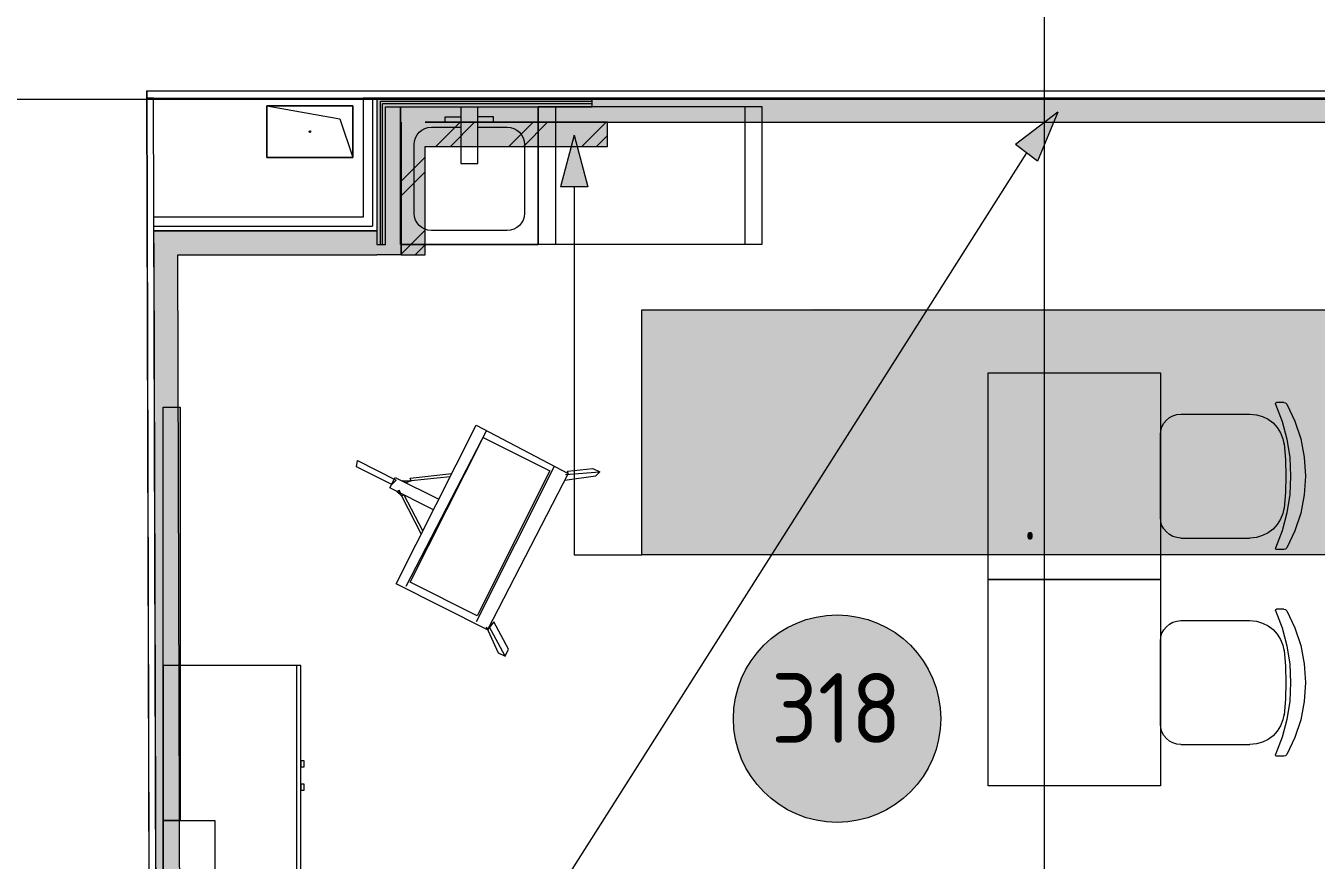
# Model space of a CAD drawing. Header units: millimetres. Extents: x 0 to 1189, y 0 to 841.
# Drawn here: x 375.57 to 413.06, y 348.77 to 373 of the extents above; entities that cross this region are included whole.
import ezdxf

# ---------------------------------------------------------------- set-up
doc = ezdxf.new("R2010")
doc.units = ezdxf.units.MM

msp = doc.modelspace()

# ---------------------------------------------------------------- hatches: boundary and pattern name
at = {"true_color": 0xf1d696}
h = msp.add_hatch(color=41, dxfattribs=at)
h.dxf.hatch_style = 2
h.paths.add_polyline_path([(386.47659, 370.198336), (385.776589, 370.198336), (385.776589, 370.898337)])
h = msp.add_hatch(color=41, dxfattribs=at)
h.dxf.hatch_style = 2
h.paths.add_polyline_path([(386.47659, 370.898337), (386.47659, 370.198336), (385.776589, 370.898337)])
h = msp.add_hatch(color=41, dxfattribs=at)
h.dxf.hatch_style = 2
h.paths.add_polyline_path([(386.47659, 370.198336), (386.47659, 370.898337), (452.618691, 370.898337), (452.618691, 370.198336)])
at = {"true_color": 0x0077b0}
h = msp.add_hatch(color=144, dxfattribs=at)
h.dxf.hatch_style = 2
h.paths.add_polyline_path([(405.558293, 370.492931), (404.964292, 369.065929), (404.330291, 369.554929)])
at = {"true_color": 0xf1d696}
h = msp.add_hatch(color=41, dxfattribs=at)
h.dxf.hatch_style = 2
h.paths.add_polyline_path([(386.47659, 367.048331), (385.776589, 367.048331), (385.776589, 370.198336), (386.47659, 370.198336)])
at = {"true_color": 0xfd8379}
h = msp.add_hatch(color=11, dxfattribs=at)
h.dxf.hatch_style = 2
h.paths.add_polyline_path([(387.176592, 366.34833), (386.47659, 366.34833), (386.47659, 370.198336), (387.176592, 370.198336)])
h = msp.add_hatch(color=11, dxfattribs=at)
h.dxf.hatch_style = 2
h.paths.add_polyline_path([(387.176592, 369.498335), (387.176592, 370.198336), (392.4766, 370.198336), (392.4766, 369.498335)])
at = {"true_color": 0x0077b0}
h = msp.add_hatch(color=144, dxfattribs=at)
h.dxf.hatch_style = 2
h.paths.add_polyline_path([(391.503598, 369.822336), (391.903599, 368.329333), (391.103598, 368.329333)])
at = {"true_color": 0xf1d696}
h = msp.add_hatch(color=41, dxfattribs=at)
h.dxf.hatch_style = 2
h.paths.add_polyline_path([(379.288579, 367.048331), (379.990581, 366.34833), (379.290579, 366.34833)])
h = msp.add_hatch(color=41, dxfattribs=at)
h.dxf.hatch_style = 2
h.paths.add_polyline_path([(379.988581, 367.048331), (379.990581, 366.34833), (379.288579, 367.048331)])
h = msp.add_hatch(color=41, dxfattribs=at)
h.dxf.hatch_style = 2
h.paths.add_polyline_path([(385.776589, 367.048331), (385.776589, 366.34833), (379.990581, 366.34833), (379.988581, 367.048331)])
h = msp.add_hatch(color=41, dxfattribs=at)
h.dxf.hatch_style = 2
h.paths.add_polyline_path([(385.776589, 367.048331), (386.47659, 366.34833), (385.776589, 366.34833)])
h = msp.add_hatch(color=41, dxfattribs=at)
h.dxf.hatch_style = 2
h.paths.add_polyline_path([(386.47659, 367.048331), (386.47659, 366.34833), (385.776589, 367.048331)])
h = msp.add_hatch(color=41, dxfattribs=at)
h.dxf.hatch_style = 2
h.paths.add_polyline_path([(379.990581, 366.34833), (380.150581, 314.604251), (379.44958, 314.604251), (379.290579, 366.34833)])
at = {"true_color": 0xffffff}
h = msp.add_hatch(color=7, dxfattribs=at)
h.dxf.hatch_style = 2
h.paths.add_polyline_path([(393.473601, 364.751328), (425.016649, 364.751328), (425.016649, 357.633317), (393.473601, 357.633317)])
at = {"true_color": 0x0077b0}
h = msp.add_hatch(color=144, dxfattribs=at)
h.dxf.hatch_style = 2
h.paths.add_polyline_path([(393.777137, 364.767773), (394.787515, 364.767773), (394.86124, 364.74221), (394.886182, 364.665798), (394.886182, 362.848441), (394.86124, 362.773683), (394.787515, 362.749774), (394.711103, 362.773683), (394.68554, 362.848441), (394.68554, 364.564374), (393.878561, 364.564374), (393.878561, 362.848441), (393.853274, 362.773683), (393.777137, 362.749774), (393.701001, 362.773683), (393.675714, 362.848441), (393.675714, 364.665798), (393.701001, 364.74221)])
h = msp.add_hatch(color=144, dxfattribs=at)
h.dxf.hatch_style = 2
h.paths.add_polyline_path([(395.291018, 362.848441), (395.291018, 364.665798), (395.316305, 364.74221), (395.392442, 364.767773), (395.468578, 364.74221), (395.493865, 364.665798), (395.493865, 363.960242), (396.300844, 363.960242), (396.300844, 364.665798), (396.326407, 364.74221), (396.402819, 364.767773), (396.476544, 364.74221), (396.501487, 364.665798), (396.501487, 362.848441), (396.476544, 362.773683), (396.402819, 362.749774), (396.326407, 362.773683), (396.300844, 362.848441), (396.300844, 363.757395), (395.493865, 363.757395), (395.493865, 362.848441), (395.468578, 362.773683), (395.392442, 362.749774), (395.316305, 362.773683)])
h = msp.add_hatch(color=144, dxfattribs=at)
h.dxf.hatch_style = 2
h.paths.add_polyline_path([(399.113803, 364.569886), (398.529515, 364.569886), (398.529515, 364.457439), (398.504917, 364.383438), (398.433603, 364.35822), (398.355055, 364.383782), (398.329424, 364.460195), (398.33218, 364.671861), (398.357467, 364.747998), (398.433603, 364.773285), (399.241134, 364.773285), (399.314997, 364.748342), (399.342557, 364.674617), (399.337045, 364.649261), (398.933556, 362.831353), (398.901241, 362.772925), (398.837093, 362.75253), (398.761163, 362.778023), (398.735669, 362.853953), (398.735669, 362.876553)])
h = msp.add_hatch(color=144, dxfattribs=at)
h.dxf.hatch_style = 2
h.paths.add_polyline_path([(397.814725, 363.251931), (397.007746, 363.251931), (396.931609, 363.277493), (396.906322, 363.353906), (396.931609, 363.430042), (397.007746, 363.455329), (397.814725, 363.455329), (397.890862, 363.430042), (397.916149, 363.353906), (397.890862, 363.277493)])
h = msp.add_hatch(color=144, dxfattribs=at)
h.paths.add_polyline_path([(405.159429, 361.778416), (405.159429, 360.567397), (405.129939, 360.410714), (405.040918, 360.279662), (404.910211, 360.192226), (404.755939, 360.163907), (404.553092, 360.163907), (404.396754, 360.192226), (404.268114, 360.279662), (404.179093, 360.410714), (404.149603, 360.567397), (404.149603, 361.171528), (404.179093, 361.328211), (404.268114, 361.459263), (404.397787, 361.545666), (404.553092, 361.575018), (404.956582, 361.575018), (404.956582, 361.778416), (404.942043, 361.856551), (404.899807, 361.922284), (404.834488, 361.964038), (404.755939, 361.978508), (404.451117, 361.978508), (404.377599, 362.004001), (404.35245, 362.079931), (404.377599, 362.156343), (404.451117, 362.181906), (404.755939, 362.181906), (404.912278, 362.152209), (405.040918, 362.063395), (405.129939, 361.934548)])
h.paths.add_polyline_path([(404.956582, 360.567397), (404.956582, 361.37162), (404.553092, 361.37162), (404.474544, 361.357357), (404.409225, 361.315396), (404.366988, 361.249663), (404.35245, 361.171528), (404.35245, 360.567397), (404.367333, 360.490295), (404.411981, 360.423529), (404.476956, 360.379157), (404.553092, 360.364549), (404.755939, 360.364549), (404.83311, 360.379157), (404.89705, 360.423529), (404.941699, 360.489262)])
h = msp.add_hatch(color=144, dxfattribs=at)
h.paths.add_polyline_path([(407.872305, 361.476351), (407.994812, 361.550076), (408.106571, 361.575018), (408.167756, 361.593346), (408.222326, 361.645574), (408.26291, 361.711995), (408.275794, 361.778416), (408.26098, 361.856551), (408.216814, 361.922284), (408.151082, 361.965072), (408.072947, 361.978508), (407.994399, 361.964038), (407.92908, 361.922284), (407.886843, 361.856551), (407.872305, 361.778416)])
h.paths.add_polyline_path([(408.375013, 361.535331), (408.500001, 361.459332), (408.597704, 361.34902), (408.658544, 361.216315), (408.679284, 361.072861), (408.679284, 360.666064), (408.669818, 360.565631), (408.641595, 360.472381), (408.59487, 360.387089), (408.529905, 360.31053), (408.453346, 360.245995), (408.368054, 360.200218), (408.274804, 360.172942), (408.174371, 360.163907), (408.072732, 360.172942), (407.979309, 360.200218), (407.893845, 360.245995), (407.816081, 360.31053), (407.751546, 360.388252), (407.705769, 360.473414), (407.678492, 360.566018), (407.669457, 360.666064), (407.669457, 361.778416), (407.698948, 361.934893), (407.787969, 362.066151), (407.917642, 362.152554), (408.072947, 362.181906), (408.229423, 362.152209), (408.360681, 362.063395), (408.447084, 361.934548), (408.476437, 361.778416), (408.450943, 361.640957)])
h.paths.add_polyline_path([(408.476437, 360.66882), (408.476437, 361.072861), (408.454939, 361.188341), (408.388793, 361.287284), (408.291297, 361.352947), (408.174371, 361.374376), (408.057444, 361.352947), (407.959948, 361.287284), (407.893802, 361.188341), (407.872305, 361.072861), (407.872305, 360.66882), (407.893802, 360.551273), (407.959948, 360.454397), (408.057444, 360.387356), (408.174371, 360.364549), (408.291297, 360.387356), (408.388793, 360.454397), (408.454939, 360.552307)])
at = {"true_color": 0x999999}
h = msp.add_hatch(color=253, dxfattribs=at)
h.dxf.hatch_style = 2
h.paths.add_polyline_path([(379.56358, 361.924324), (380.063581, 361.924324), (380.063581, 349.924305), (379.56358, 349.924305)])
at = {"true_color": 0x0077b0}
h = msp.add_hatch(color=144, dxfattribs=at)
h.paths.add_polyline_path([(393.675714, 360.666064), (393.675714, 361.070105), (393.684748, 361.171744), (393.712025, 361.265166), (393.757802, 361.35063), (393.822337, 361.428395), (393.900101, 361.49293), (393.985565, 361.538707), (394.078988, 361.565983), (394.180627, 361.575018), (394.375688, 361.539051), (394.538917, 361.431151), (394.603452, 361.353343), (394.649229, 361.267578), (394.676505, 361.173337), (394.68554, 361.070105), (394.68554, 360.666064), (394.676075, 360.566018), (394.647851, 360.473414), (394.601127, 360.388252), (394.536161, 360.31053), (394.459602, 360.245995), (394.37431, 360.200218), (394.28106, 360.172942), (394.180627, 360.163907), (394.078988, 360.172942), (393.985565, 360.200218), (393.900101, 360.245995), (393.822337, 360.31053), (393.757802, 360.388252), (393.712025, 360.473414), (393.684748, 360.566018)])
h.paths.add_polyline_path([(394.482693, 360.66882), (394.482693, 361.072861), (394.461195, 361.188341), (394.39505, 361.287284), (394.297553, 361.352947), (394.180627, 361.374376), (394.0637, 361.352947), (393.966204, 361.287284), (393.900058, 361.188341), (393.878561, 361.072861), (393.878561, 360.66882), (393.900058, 360.551273), (393.966204, 360.454397), (394.0637, 360.387356), (394.180627, 360.364549), (394.297553, 360.387356), (394.39505, 360.454397), (394.461195, 360.552307)])
h = msp.add_hatch(color=144, dxfattribs=at)
h.dxf.hatch_style = 2
h.paths.add_polyline_path([(395.191539, 361.575018), (396.099941, 361.575018), (396.255315, 361.545666), (396.385471, 361.459263), (396.474285, 361.328211), (396.503982, 361.171528), (396.503982, 360.262574), (396.478419, 360.187816), (396.402007, 360.163907), (396.325871, 360.187816), (396.300584, 360.262574), (396.300584, 361.171528), (396.286114, 361.249663), (396.24436, 361.315396), (396.178558, 361.35839), (396.099941, 361.37162), (395.897094, 361.37162), (395.897094, 360.262574), (395.8716, 360.187816), (395.79567, 360.163907), (395.72167, 360.187816), (395.696452, 360.262574), (395.696452, 361.37162), (395.292962, 361.37162), (395.292962, 360.262574), (395.267675, 360.187816), (395.191539, 360.163907), (395.115402, 360.187816), (395.090115, 360.262574), (395.090115, 361.476351), (395.115402, 361.550076)])
h = msp.add_hatch(color=144, dxfattribs=at)
h.dxf.hatch_style = 2
h.paths.add_polyline_path([(397.599599, 360.262574), (397.599599, 361.476351), (397.624886, 361.550076), (397.701022, 361.575018), (398.205936, 361.575018), (398.360207, 361.545666), (398.490914, 361.459263), (398.579935, 361.328211), (398.609425, 361.171528), (398.609425, 360.262574), (398.584138, 360.187816), (398.508001, 360.163907), (398.431865, 360.187816), (398.406578, 360.262574), (398.406578, 361.171528), (398.39204, 361.249663), (398.349803, 361.315396), (398.284484, 361.35839), (398.205936, 361.37162), (397.802446, 361.37162), (397.802446, 360.262574), (397.777159, 360.187816), (397.701022, 360.163907), (397.624886, 360.187816)])
h = msp.add_hatch(color=144, dxfattribs=at)
h.paths.add_polyline_path([(399.014, 360.666064), (399.014, 361.070105), (399.023035, 361.171744), (399.050311, 361.265166), (399.096088, 361.35063), (399.160623, 361.428395), (399.238388, 361.49293), (399.323852, 361.538707), (399.417274, 361.565983), (399.518913, 361.575018), (399.713975, 361.539051), (399.877203, 361.431151), (399.941738, 361.353343), (399.987515, 361.267578), (400.014792, 361.173337), (400.023826, 361.070105), (400.023826, 360.666064), (400.014361, 360.566018), (399.986137, 360.473414), (399.939413, 360.388252), (399.874447, 360.31053), (399.797888, 360.245995), (399.712596, 360.200218), (399.619346, 360.172942), (399.518913, 360.163907), (399.417274, 360.172942), (399.323852, 360.200218), (399.238388, 360.245995), (399.160623, 360.31053), (399.096088, 360.388252), (399.050311, 360.473414), (399.023035, 360.566018)])
h.paths.add_polyline_path([(399.820979, 360.66882), (399.820979, 361.072861), (399.799482, 361.188341), (399.733336, 361.287284), (399.63584, 361.352947), (399.518913, 361.374376), (399.401987, 361.352947), (399.30449, 361.287284), (399.238345, 361.188341), (399.216847, 361.072861), (399.216847, 360.66882), (399.238345, 360.551273), (399.30449, 360.454397), (399.401987, 360.387356), (399.518913, 360.364549), (399.63584, 360.387356), (399.733336, 360.454397), (399.799482, 360.552307)])
h = msp.add_hatch(color=144, dxfattribs=at)
h.dxf.hatch_style = 2
h.paths.add_polyline_path([(400.933315, 361.575018), (401.336804, 361.575018), (401.412941, 361.550076), (401.438228, 361.476351), (401.438228, 360.262574), (401.412941, 360.187816), (401.336804, 360.163907), (401.260668, 360.187816), (401.235381, 360.262574), (401.235381, 361.37162), (401.00387, 361.37162), (400.62298, 360.231706), (400.589012, 360.180857), (400.529825, 360.163907), (400.453688, 360.189194), (400.428401, 360.265331), (400.433913, 360.29675), (400.831891, 361.493438), (400.872061, 361.555312)])
h = msp.add_hatch(color=144, dxfattribs=at)
h.paths.add_polyline_path([(402.649782, 361.37162), (402.246292, 361.37162), (402.167744, 361.357357), (402.102425, 361.315396), (402.060188, 361.249663), (402.04565, 361.171528), (402.04565, 360.567397), (402.060533, 360.490295), (402.105181, 360.423529), (402.170156, 360.379157), (402.246292, 360.364549), (402.449139, 360.364549), (402.52631, 360.379157), (402.590251, 360.423529), (402.634899, 360.489262), (402.649782, 360.567397)])
h.paths.add_polyline_path([(403.053271, 360.262574), (403.028329, 360.187816), (402.954604, 360.163907), (402.824999, 360.189538), (402.723093, 360.268087), (402.597899, 360.189538), (402.449139, 360.163907), (402.246292, 360.163907), (402.089954, 360.192226), (401.961314, 360.279662), (401.872293, 360.40968), (401.842803, 360.567397), (401.842803, 361.171528), (401.872293, 361.328211), (401.961314, 361.459263), (402.089954, 361.545666), (402.246292, 361.575018), (402.751205, 361.575018), (402.827342, 361.550076), (402.852629, 361.476351), (402.852629, 360.465973), (402.878192, 360.389836), (402.954604, 360.364549), (403.028329, 360.338987)])
h = msp.add_hatch(color=144, dxfattribs=at)
h.paths.add_polyline_path([(405.564004, 360.666064), (405.564004, 361.070105), (405.573039, 361.171744), (405.600315, 361.265166), (405.646092, 361.35063), (405.710627, 361.428395), (405.788392, 361.49293), (405.873856, 361.538707), (405.967278, 361.565983), (406.068917, 361.575018), (406.263978, 361.539051), (406.427207, 361.431151), (406.491742, 361.353343), (406.537519, 361.267578), (406.564796, 361.173337), (406.57383, 361.070105), (406.57383, 360.666064), (406.564365, 360.566018), (406.536141, 360.473414), (406.489417, 360.388252), (406.424451, 360.31053), (406.347892, 360.245995), (406.2626, 360.200218), (406.16935, 360.172942), (406.068917, 360.163907), (405.967278, 360.172942), (405.873856, 360.200218), (405.788392, 360.245995), (405.710627, 360.31053), (405.646092, 360.388252), (405.600315, 360.473414), (405.573039, 360.566018)])
h.paths.add_polyline_path([(406.370983, 360.66882), (406.370983, 361.072861), (406.349486, 361.188341), (406.28334, 361.287284), (406.185844, 361.352947), (406.068917, 361.374376), (405.951991, 361.352947), (405.854494, 361.287284), (405.788349, 361.188341), (405.766851, 361.072861), (405.766851, 360.66882), (405.788349, 360.551273), (405.854494, 360.454397), (405.951991, 360.387356), (406.068917, 360.364549), (406.185844, 360.387356), (406.28334, 360.454397), (406.349486, 360.552307)])
h = msp.add_hatch(color=144, dxfattribs=at)
h.paths.add_polyline_path([(409.588772, 361.374376), (409.471845, 361.352947), (409.374349, 361.287284), (409.308203, 361.189374), (409.286706, 361.072861), (409.286706, 360.970886), (409.890838, 360.970886), (409.890838, 361.072861), (409.869341, 361.189374), (409.803195, 361.287284), (409.705699, 361.352947)])
h.paths.add_polyline_path([(409.286706, 360.768039), (409.286706, 360.567397), (409.301589, 360.490295), (409.346237, 360.423529), (409.411212, 360.379157), (409.487348, 360.364549), (409.992262, 360.364549), (410.068398, 360.338987), (410.093685, 360.262574), (410.068398, 360.187816), (409.992262, 360.163907), (409.487348, 360.163907), (409.33101, 360.192226), (409.20237, 360.279662), (409.113349, 360.40968), (409.083859, 360.567397), (409.083859, 361.070105), (409.092894, 361.171744), (409.12017, 361.265166), (409.165947, 361.35063), (409.230482, 361.428395), (409.308246, 361.49293), (409.393711, 361.538707), (409.487133, 361.565983), (409.588772, 361.575018), (409.783833, 361.539051), (409.947062, 361.431151), (410.011597, 361.353386), (410.057374, 361.267922), (410.08465, 361.1745), (410.093685, 361.072861), (410.093685, 360.768039)])
h = msp.add_hatch(color=144, dxfattribs=at)
h.paths.add_polyline_path([(410.49826, 361.476351), (410.523547, 361.550076), (410.599684, 361.575018), (411.104597, 361.575018), (411.260935, 361.545666), (411.389575, 361.459263), (411.478596, 361.328211), (411.508087, 361.171528), (411.508087, 360.567397), (411.478596, 360.410714), (411.389575, 360.279662), (411.260935, 360.192226), (411.104597, 360.163907), (410.701107, 360.163907), (410.701107, 359.655686), (410.67582, 359.582168), (410.599684, 359.557019), (410.523547, 359.582168), (410.49826, 359.655686)])
h.paths.add_polyline_path([(410.701107, 361.37162), (410.701107, 360.364549), (411.104597, 360.364549), (411.181767, 360.379157), (411.245708, 360.423529), (411.290356, 360.489262), (411.305239, 360.567397), (411.305239, 361.171528), (411.290701, 361.249663), (411.248464, 361.315396), (411.183145, 361.35839), (411.104597, 361.37162)])
h = msp.add_hatch(color=144, dxfattribs=at)
h.dxf.hatch_style = 2
h.paths.add_polyline_path([(412.538842, 360.869462), (412.905951, 360.31935), (412.922488, 360.262574), (412.897201, 360.187816), (412.821064, 360.163907), (412.772488, 360.174587), (412.736728, 360.206351), (412.417575, 360.685908), (412.098421, 360.206351), (412.062661, 360.174587), (412.014085, 360.163907), (411.943529, 360.192019), (411.912661, 360.262574), (411.929198, 360.31935), (412.296307, 360.869462), (411.929198, 361.416819), (411.912661, 361.476351), (411.937948, 361.550076), (412.014085, 361.575018), (412.062661, 361.564338), (412.098421, 361.532574), (412.417575, 361.053017), (412.736728, 361.532574), (412.772488, 361.564338), (412.821064, 361.575018), (412.897201, 361.551109), (412.922488, 361.476351), (412.905951, 361.416819)])
h = msp.add_hatch(color=144, dxfattribs=at)
h.paths.add_polyline_path([(396.960167, 359.059928), (397.052013, 359.11505), (397.136005, 359.133791), (397.181549, 359.147641), (397.222546, 359.186708), (397.253, 359.236317), (397.262784, 359.285927), (397.251691, 359.344907), (397.218687, 359.393965), (397.169422, 359.426349), (397.110649, 359.436409), (397.051876, 359.425522), (397.002611, 359.393965), (396.971054, 359.344907), (396.960167, 359.285927)])
h.paths.add_polyline_path([(397.337198, 359.104026), (397.430836, 359.046906), (397.504217, 358.964568), (397.549899, 358.864798), (397.565401, 358.75676), (397.565401, 358.452489), (397.537152, 358.3069), (397.453505, 358.185701), (397.331893, 358.102674), (397.186717, 358.075458), (397.040438, 358.102674), (396.917724, 358.185701), (396.835179, 358.307726), (396.808032, 358.452489), (396.808032, 359.285927), (396.83008, 359.40368), (396.896777, 359.502003), (396.993998, 359.567047), (397.110649, 359.589095), (397.22792, 359.566771), (397.326174, 359.499798), (397.391217, 359.403404), (397.413266, 359.285927), (397.394249, 359.183194)])
h.paths.add_polyline_path([(397.413266, 358.454143), (397.413266, 358.75676), (397.397005, 358.843852), (397.347671, 358.917715), (397.274222, 358.967255), (397.186717, 358.98331), (397.099211, 358.967255), (397.025762, 358.917715), (396.976428, 358.843852), (396.960167, 358.75676), (396.960167, 358.454143), (396.976428, 358.36588), (397.025762, 358.293739), (397.099211, 358.243096), (397.186717, 358.22594), (397.274222, 358.243096), (397.347671, 358.293739), (397.397005, 358.366706)])
h = msp.add_hatch(color=144, dxfattribs=at)
h.paths.add_polyline_path([(411.772548, 359.059928), (411.864394, 359.11505), (411.948385, 359.133791), (411.99393, 359.147641), (412.034926, 359.186708), (412.065381, 359.236317), (412.075165, 359.285927), (412.064072, 359.344907), (412.031068, 359.393965), (411.981803, 359.426349), (411.92303, 359.436409), (411.864256, 359.425522), (411.814991, 359.393965), (411.783434, 359.344907), (411.772548, 359.285927)])
h.paths.add_polyline_path([(412.149579, 359.104026), (412.243217, 359.046906), (412.316597, 358.964568), (412.362279, 358.864798), (412.377782, 358.75676), (412.377782, 358.452489), (412.349532, 358.3069), (412.265885, 358.185701), (412.144274, 358.102674), (411.999097, 358.075458), (411.852818, 358.102674), (411.730104, 358.185701), (411.64756, 358.307726), (411.620412, 358.452489), (411.620412, 359.285927), (411.642461, 359.40368), (411.709158, 359.502003), (411.806379, 359.567047), (411.92303, 359.589095), (412.040301, 359.566771), (412.138555, 359.499798), (412.203598, 359.403404), (412.225647, 359.285927), (412.20663, 359.183194)])
h.paths.add_polyline_path([(412.225647, 358.454143), (412.225647, 358.75676), (412.209386, 358.843852), (412.160052, 358.917715), (412.086603, 358.967255), (411.999097, 358.98331), (411.911592, 358.967255), (411.838142, 358.917715), (411.788809, 358.843852), (411.772548, 358.75676), (411.772548, 358.454143), (411.788809, 358.36588), (411.838142, 358.293739), (411.911592, 358.243096), (411.999097, 358.22594), (412.086603, 358.243096), (412.160052, 358.293739), (412.209386, 358.366706)])
h = msp.add_hatch(color=144, dxfattribs=at)
h.dxf.hatch_style = 2
h.paths.add_polyline_path([(393.625553, 358.149321), (393.625553, 359.059928), (393.64457, 359.11505), (393.701621, 359.133791), (394.080306, 359.133791), (394.19613, 359.111812), (394.294177, 359.047251), (394.360874, 358.948514), (394.382923, 358.831174), (394.382923, 358.149321), (394.363906, 358.093372), (394.306855, 358.075458), (394.249804, 358.093372), (394.230787, 358.149321), (394.230787, 358.831174), (394.219901, 358.889947), (394.188344, 358.939212), (394.139079, 358.97139), (394.080306, 358.981656), (393.777688, 358.981656), (393.777688, 358.149321), (393.758671, 358.093372), (393.701621, 358.075458), (393.64457, 358.093372)])
h = msp.add_hatch(color=144, dxfattribs=at)
h.paths.add_polyline_path([(394.686379, 359.059928), (394.705396, 359.11505), (394.762447, 359.133791), (395.141132, 359.133791), (395.258403, 359.111812), (395.355003, 359.047251), (395.4217, 358.948514), (395.443749, 358.831174), (395.443749, 358.378075), (395.4217, 358.260735), (395.355003, 358.161999), (395.258403, 358.096611), (395.141132, 358.075458), (394.838515, 358.075458), (394.838515, 357.694568), (394.819498, 357.638964), (394.762447, 357.620154), (394.705396, 357.638964), (394.686379, 357.694568)])
h.paths.add_polyline_path([(394.838515, 358.981656), (394.838515, 358.22594), (395.141132, 358.22594), (395.198803, 358.237033), (395.246965, 358.270037), (395.280451, 358.319302), (395.291614, 358.378075), (395.291614, 358.831174), (395.280727, 358.889947), (395.24917, 358.939212), (395.199905, 358.97139), (395.141132, 358.981656)])
h = msp.add_hatch(color=144, dxfattribs=at)
h.dxf.hatch_style = 2
h.paths.add_polyline_path([(396.504575, 359.059928), (396.504575, 358.149321), (396.485558, 358.093372), (396.428508, 358.075458), (396.049823, 358.075458), (395.932552, 358.096611), (395.835951, 358.161999), (395.769254, 358.259908), (395.747205, 358.378075), (395.747205, 359.059928), (395.766222, 359.11505), (395.823273, 359.133791), (395.880324, 359.11505), (395.899341, 359.059928), (395.899341, 358.378075), (395.910503, 358.320129), (395.943989, 358.270037), (395.992979, 358.237033), (396.049823, 358.22594), (396.35244, 358.22594), (396.35244, 359.059928), (396.371457, 359.11505), (396.428508, 359.133791), (396.485558, 359.11505)])
h = msp.add_hatch(color=144, dxfattribs=at)
h.paths.add_polyline_path([(398.1373, 358.530762), (398.031604, 358.562801), (397.944926, 358.629981), (397.887875, 358.722723), (397.868858, 358.831174), (397.890907, 358.948514), (397.957604, 359.047251), (398.054204, 359.111812), (398.171475, 359.133791), (398.55016, 359.133791), (398.607211, 359.11505), (398.626228, 359.059928), (398.626228, 358.149321), (398.607211, 358.093372), (398.55016, 358.075458), (398.493109, 358.093372), (398.474092, 358.149321), (398.474092, 358.528557), (398.321406, 358.528557), (398.006111, 358.105224), (397.978825, 358.082279), (397.944926, 358.075458), (397.887875, 358.093372), (397.868858, 358.149321), (397.883741, 358.196174)])
h.paths.add_polyline_path([(398.020993, 358.831174), (398.032155, 358.773228), (398.065642, 358.723136), (398.114631, 358.68965), (398.171475, 358.678488), (398.474092, 358.678488), (398.474092, 358.981656), (398.171475, 358.981656), (398.112702, 358.970769), (398.063437, 358.939212), (398.03188, 358.889947)])
h = msp.add_hatch(color=144, dxfattribs=at)
h.dxf.hatch_style = 2
h.paths.add_polyline_path([(399.458851, 358.378075), (399.449067, 358.441258), (399.418612, 358.488318), (399.329315, 358.528557), (399.232301, 358.528557), (399.179385, 358.551708), (399.156234, 358.604625), (399.179385, 358.659746), (399.253248, 358.682897), (399.276399, 358.682897), (399.301754, 358.680692), (399.369072, 358.691854), (399.418612, 358.725341), (399.449067, 358.772676), (399.458851, 358.831174), (399.448791, 358.889947), (399.416407, 358.939212), (399.367142, 358.97139), (399.308369, 358.981656), (399.232301, 358.981656), (399.16209, 358.971872), (399.07741, 358.943071), (399.008163, 358.914545), (398.986459, 358.905037), (398.946221, 358.932598), (398.929684, 358.985514), (398.960966, 359.042634), (399.054259, 359.093553), (399.149688, 359.124007), (399.232301, 359.133791), (399.308369, 359.133791), (399.425916, 359.111812), (399.524445, 359.047251), (399.589007, 358.948514), (399.610986, 358.831174), (399.585424, 358.694955), (399.507358, 358.604625), (399.585424, 358.514294), (399.610986, 358.378075), (399.589007, 358.260735), (399.524445, 358.161999), (399.425916, 358.096611), (399.308369, 358.075458), (399.232301, 358.075458), (399.147759, 358.084966), (399.052054, 358.113492), (398.96007, 358.164686), (398.929684, 358.223735), (398.946221, 358.276652), (398.988664, 358.304212), (399.012849, 358.294704), (399.079615, 358.266178), (399.162366, 358.235724), (399.232301, 358.22594), (399.308369, 358.22594), (399.367142, 358.237033), (399.416407, 358.270037), (399.447964, 358.319302)])
h = msp.add_hatch(color=144, dxfattribs=at)
h.dxf.hatch_style = 2
h.paths.add_polyline_path([(400.06641, 358.636595), (400.54266, 359.112845), (400.595577, 359.133791), (400.652628, 359.11505), (400.671645, 359.059928), (400.648494, 359.007012), (400.316111, 358.672424), (400.656762, 358.193969), (400.671645, 358.149321), (400.652628, 358.093372), (400.595577, 358.075458), (400.532187, 358.107428), (400.206419, 358.564386), (400.06641, 358.422724), (400.06641, 358.149321), (400.047393, 358.093372), (399.990343, 358.075458), (399.933292, 358.093372), (399.914275, 358.149321), (399.914275, 359.059928), (399.933292, 359.11505), (399.990343, 359.133791), (400.047393, 359.11505), (400.06641, 359.059928)])
h = msp.add_hatch(color=144, dxfattribs=at)
h.dxf.hatch_style = 2
h.paths.add_polyline_path([(401.580336, 357.921118), (401.580336, 358.075458), (401.277718, 358.075458), (401.160447, 358.096611), (401.063847, 358.161999), (400.99715, 358.260735), (400.975101, 358.378075), (400.975101, 359.059928), (400.994118, 359.11505), (401.051169, 359.133791), (401.10822, 359.11505), (401.127237, 359.059928), (401.127237, 358.378075), (401.138399, 358.320129), (401.171885, 358.270037), (401.220874, 358.237033), (401.277718, 358.22594), (401.580336, 358.22594), (401.580336, 359.059928), (401.599352, 359.11505), (401.656403, 359.133791), (401.713454, 359.11505), (401.732471, 359.059928), (401.732471, 357.923323), (401.710698, 357.805569), (401.64593, 357.707246), (401.54933, 357.642203), (401.432059, 357.620154), (401.127237, 357.620154), (401.070186, 357.63924), (401.051169, 357.696773), (401.07432, 357.74969), (401.127237, 357.772841), (401.429854, 357.772841), (401.488627, 357.7829), (401.537892, 357.815284), (401.569449, 357.86262)])
h = msp.add_hatch(color=144, dxfattribs=at)
h.dxf.hatch_style = 2
h.paths.add_polyline_path([(402.705102, 358.831174), (402.705102, 358.378075), (402.716264, 358.320129), (402.749751, 358.270037), (402.79874, 358.237033), (402.855584, 358.22594), (403.082133, 358.22594), (403.139184, 358.206854), (403.158201, 358.149321), (403.139184, 358.093372), (403.082133, 358.075458), (402.855584, 358.075458), (402.738313, 358.096611), (402.641712, 358.161999), (402.575015, 358.259908), (402.552967, 358.378075), (402.552967, 358.831174), (402.575015, 358.948514), (402.641712, 359.047251), (402.738313, 359.111812), (402.855584, 359.133791), (403.082133, 359.133791), (403.139184, 359.114774), (403.158201, 359.057724), (403.139184, 359.000673), (403.082133, 358.981656), (402.855584, 358.981656), (402.796811, 358.970769), (402.747546, 358.939212), (402.715989, 358.889947)])
h = msp.add_hatch(color=144, dxfattribs=at)
h.dxf.hatch_style = 2
h.paths.add_polyline_path([(403.916075, 358.452489), (403.613457, 358.841647), (403.613457, 358.149321), (403.59444, 358.093372), (403.53739, 358.075458), (403.480339, 358.093372), (403.461322, 358.149321), (403.461322, 359.059928), (403.480339, 359.11505), (403.53739, 359.133791), (403.575424, 359.122423), (403.613457, 359.087489), (403.916075, 358.69778), (404.218692, 359.087489), (404.257001, 359.122423), (404.295311, 359.133791), (404.350432, 359.11505), (404.369174, 359.059928), (404.369174, 358.149321), (404.350432, 358.093372), (404.295311, 358.075458), (404.237778, 358.093372), (404.218692, 358.149321), (404.218692, 358.841647)])
h = msp.add_hatch(color=144, dxfattribs=at)
h.dxf.hatch_style = 2
h.paths.add_polyline_path([(405.799513, 358.831174), (405.799513, 358.378075), (405.810675, 358.320129), (405.844162, 358.270037), (405.893151, 358.237033), (405.949995, 358.22594), (406.176544, 358.22594), (406.233595, 358.206854), (406.252612, 358.149321), (406.233595, 358.093372), (406.176544, 358.075458), (405.949995, 358.075458), (405.832724, 358.096611), (405.736123, 358.161999), (405.669426, 358.259908), (405.647378, 358.378075), (405.647378, 358.831174), (405.669426, 358.948514), (405.736123, 359.047251), (405.832724, 359.111812), (405.949995, 359.133791), (406.176544, 359.133791), (406.233595, 359.114774), (406.252612, 359.057724), (406.233595, 359.000673), (406.176544, 358.981656), (405.949995, 358.981656), (405.891222, 358.970769), (405.841957, 358.939212), (405.8104, 358.889947)])
h = msp.add_hatch(color=144, dxfattribs=at)
h.dxf.hatch_style = 2
h.paths.add_polyline_path([(407.025368, 358.604625), (407.300425, 358.191764), (407.313103, 358.149321), (407.294086, 358.093372), (407.237035, 358.075458), (407.173645, 358.107428), (406.934418, 358.466821), (406.695191, 358.107428), (406.631801, 358.075458), (406.578884, 358.096404), (406.555733, 358.149321), (406.568411, 358.191764), (406.843467, 358.604625), (406.568411, 359.01528), (406.555733, 359.059928), (406.57475, 359.11505), (406.631801, 359.133791), (406.695191, 359.101821), (406.934418, 358.742428), (407.173645, 359.101821), (407.237035, 359.133791), (407.294086, 359.115877), (407.313103, 359.059928), (407.300425, 359.01528)])
h = msp.add_hatch(color=144, dxfattribs=at)
h.paths.add_polyline_path([(407.995244, 358.98331), (407.907739, 358.967255), (407.834289, 358.917715), (407.784956, 358.844679), (407.768695, 358.75676), (407.768695, 358.680692), (408.221794, 358.680692), (408.221794, 358.75676), (408.205533, 358.844679), (408.156199, 358.917715), (408.08275, 358.967255)])
h.paths.add_polyline_path([(407.768695, 358.528557), (407.768695, 358.378075), (407.779857, 358.320129), (407.813343, 358.270037), (407.862332, 358.237033), (407.919176, 358.22594), (408.297861, 358.22594), (408.354912, 358.206854), (408.373929, 358.149321), (408.354912, 358.093372), (408.297861, 358.075458), (407.919176, 358.075458), (407.801905, 358.096611), (407.705305, 358.161999), (407.638608, 358.259908), (407.616559, 358.378075), (407.616559, 358.755106), (407.643707, 358.901316), (407.726251, 359.023548), (407.848965, 359.106575), (407.995244, 359.133791), (408.141523, 359.106851), (408.264237, 359.025753), (408.346782, 358.903246), (408.373929, 358.75676), (408.373929, 358.528557)])
h = msp.add_hatch(color=144, dxfattribs=at)
h.dxf.hatch_style = 2
h.paths.add_polyline_path([(409.132138, 358.452489), (408.829521, 358.841647), (408.829521, 358.149321), (408.810504, 358.093372), (408.753453, 358.075458), (408.696402, 358.093372), (408.677386, 358.149321), (408.677386, 359.059928), (408.696402, 359.11505), (408.753453, 359.133791), (408.791487, 359.122423), (408.829521, 359.087489), (409.132138, 358.69778), (409.434755, 359.087489), (409.473065, 359.122423), (409.511374, 359.133791), (409.566496, 359.11505), (409.585237, 359.059928), (409.585237, 358.149321), (409.566496, 358.093372), (409.511374, 358.075458), (409.453841, 358.093372), (409.434755, 358.149321), (409.434755, 358.841647)])
h = msp.add_hatch(color=144, dxfattribs=at)
h.paths.add_polyline_path([(410.493799, 358.378075), (410.471751, 358.260735), (410.406707, 358.161999), (410.308453, 358.096611), (410.191182, 358.075458), (409.964633, 358.075458), (409.907582, 358.093372), (409.888565, 358.149321), (409.888565, 359.059928), (409.907582, 359.11505), (409.964633, 359.133791), (410.021684, 359.11505), (410.0407, 359.059928), (410.0407, 358.680692), (410.191182, 358.680692), (410.308453, 358.658713), (410.406707, 358.594152), (410.471751, 358.495622)])
h.paths.add_polyline_path([(410.343318, 358.378075), (410.332224, 358.436849), (410.29922, 358.486113), (410.249956, 358.51767), (410.191182, 358.528557), (410.0407, 358.528557), (410.0407, 358.22594), (410.191182, 358.22594), (410.249956, 358.237033), (410.29922, 358.270037), (410.332224, 358.319302)])
h.paths.add_polyline_path([(410.645935, 359.059928), (410.665021, 359.11505), (410.722554, 359.133791), (410.777675, 359.11505), (410.796417, 359.059928), (410.796417, 358.149321), (410.777675, 358.093372), (410.722554, 358.075458), (410.665021, 358.093372), (410.645935, 358.149321)])
h = msp.add_hatch(color=144, dxfattribs=at)
h.dxf.hatch_style = 2
h.paths.add_polyline_path([(404.672502, 358.22594), (404.691518, 358.282991), (404.748569, 358.302007), (404.80562, 358.282991), (404.824637, 358.22594), (404.824637, 358.149321), (404.80562, 358.093372), (404.748569, 358.075458), (404.691518, 358.093372), (404.672502, 358.149321)])
at = {"true_color": 0xffffff}
h = msp.add_hatch(color=7, dxfattribs=at)
edge = h.paths.add_edge_path()
edge.add_arc((399.14261, 352.87831), 3.012005, 0, 360)

# ---------------------------------------------------------------- linework, layer by layer
at = {"color": 7, "lineweight": 0}
for points in [[(405.172619, 251.095154), (405.172619, 498.901533)], [(198.085303, 370.871337), (863.72632, 370.871337)], [(379.097579, 371.104338), (379.076579, 371.104338)], [(379.076579, 371.104338), (379.076579, 370.904337)], [(379.076579, 370.904337), (434.706664, 370.904337)], [(379.082579, 370.904337), (379.258579, 311.916247)], [(379.282579, 370.904337), (379.082579, 370.904337)], [(386.816591, 371.104338), (379.097579, 371.104338)], [(379.258579, 311.901247), (379.097579, 371.104338)], [(379.45758, 312.104248), (379.282579, 370.904337)], [(385.376589, 370.898337), (385.376589, 367.448332)], [(392.026599, 370.898337), (385.376589, 370.898337)], [(385.646589, 370.898337), (385.646589, 367.178332)], [(385.776589, 370.898337), (385.776589, 366.648331)], [(385.776589, 370.898337), (385.776589, 370.198336)], [(452.618691, 370.898337), (385.776589, 370.898337)], [(385.87659, 366.648331), (385.87659, 370.798337)], [(392.026599, 370.798337), (385.87659, 370.798337)], [(434.706664, 371.104338), (386.816591, 371.104338)], [(392.026599, 370.648337), (392.026599, 370.898337)], [(382.576584, 369.173335), (382.576584, 370.673337)], [(382.576584, 370.673337), (385.076588, 370.673337)], [(382.576584, 370.673337), (384.701588, 370.298336)], [(385.076588, 370.673337), (382.576584, 370.673337)], [(382.576584, 370.673337), (382.576584, 369.173335)], [(385.076588, 370.673337), (385.076588, 369.173335)], [(385.076588, 369.173335), (385.076588, 370.673337)], [(385.93659, 366.648331), (385.93659, 370.738337)], [(392.026599, 370.738337), (385.93659, 370.738337)], [(386.02659, 366.648331), (386.02659, 370.648337)], [(386.02659, 370.648337), (392.026599, 370.648337)], [(386.45859, 370.648337), (386.45859, 366.654331)], [(386.45859, 366.654331), (386.45859, 370.648337)], [(388.208593, 370.648337), (388.208593, 369.004334)], [(388.708594, 369.004334), (388.708594, 370.648337)], [(390.458597, 366.654331), (390.458597, 370.648337)], [(390.458597, 370.648337), (390.458597, 366.654331)], [(384.701588, 370.298336), (385.076588, 369.173335)], [(385.776589, 370.198336), (385.776589, 367.048331)], [(386.47659, 370.198336), (386.47659, 366.34833)], [(386.47659, 366.34833), (386.47659, 370.198336)], [(386.858591, 369.554335), (386.868755, 369.655062), (386.897904, 369.748898), (386.944021, 369.833828), (387.005091, 369.907836), (387.079099, 369.968906), (387.164029, 370.015023), (387.257865, 370.044172), (387.358592, 370.054336)], [(392.4766, 370.198336), (387.176592, 370.198336)], [(387.176592, 370.198336), (452.618691, 370.198336)], [(387.358592, 370.054336), (388.208593, 370.054336)], [(387.488592, 369.498335), (388.188593, 370.198336)], [(387.758592, 370.354337), (388.208593, 370.354337)], [(387.758592, 370.204336), (387.758592, 370.354337)], [(388.208593, 370.204336), (387.758592, 370.204336)], [(387.912593, 369.498335), (388.612594, 370.198336)], [(389.158595, 370.354337), (388.708594, 370.354337)], [(388.708594, 370.204336), (389.158595, 370.204336)], [(388.708594, 370.054336), (389.558595, 370.054336)], [(389.158595, 370.204336), (389.158595, 370.354337)], [(389.558595, 370.054336), (389.659322, 370.044172), (389.753158, 370.015023), (389.838088, 369.968906), (389.912096, 369.907836), (389.973166, 369.833828), (390.019283, 369.748898), (390.048432, 369.655062), (390.058596, 369.554335)], [(389.609595, 369.498335), (390.309596, 370.198336)], [(390.033596, 369.498335), (390.733597, 370.198336)], [(391.730598, 369.498335), (392.4306, 370.198336)], [(392.4766, 369.498335), (392.4766, 370.198336)], [(383.826586, 369.898336), (383.801586, 369.923336), (383.826586, 369.948336)], [(383.801586, 369.923336), (383.820586, 369.947336)], [(383.826586, 369.898336), (383.805586, 369.911336)], [(383.826586, 369.948336), (383.851586, 369.923336), (383.826586, 369.898336)], [(383.833586, 369.947336), (383.851586, 369.923336), (383.848586, 369.911336)], [(392.155599, 369.498335), (392.4766, 369.819336)], [(386.858591, 367.554332), (386.858591, 369.554335)], [(387.176592, 366.34833), (387.176592, 369.498335)], [(387.176592, 369.498335), (392.4766, 369.498335)], [(390.058596, 369.554335), (390.058596, 367.554332)], [(385.076588, 369.173335), (382.576584, 369.173335)], [(382.576584, 369.173335), (385.076588, 369.173335)], [(386.47659, 368.486334), (387.176592, 369.186335)], [(388.208593, 369.004334), (388.708594, 369.004334)], [(386.47659, 368.062333), (387.176592, 368.762334)], [(385.376589, 367.448332), (379.288579, 367.448332)], [(379.288579, 367.448332), (379.288579, 367.048331)], [(387.358592, 367.054331), (387.257865, 367.064496), (387.164029, 367.093644), (387.079099, 367.139761), (387.005091, 367.200832), (386.944021, 367.27484), (386.897904, 367.359769), (386.868755, 367.453606), (386.858591, 367.554332)], [(390.058596, 367.554332), (390.048432, 367.453606), (390.019283, 367.359769), (389.973166, 367.27484), (389.912096, 367.200832), (389.838088, 367.139761), (389.753158, 367.093644), (389.659322, 367.064496), (389.558595, 367.054331)], [(379.288579, 367.178332), (385.646589, 367.178332)], [(379.288579, 367.048331), (385.776589, 367.048331)], [(379.288579, 367.048331), (379.290579, 366.34833)], [(385.776589, 367.048331), (379.288579, 367.048331)], [(386.47659, 366.36533), (387.176592, 367.065331)], [(389.558595, 367.054331), (387.358592, 367.054331)], [(385.776589, 366.648331), (386.02659, 366.648331)], [(386.45859, 366.654331), (390.458597, 366.654331)], [(390.458597, 366.654331), (386.45859, 366.654331)], [(386.883591, 366.34833), (387.176592, 366.641331)], [(379.290579, 366.34833), (379.44958, 314.604251)], [(379.990581, 366.34833), (385.776589, 366.34833)], [(380.149581, 314.604251), (379.990581, 366.34833)], [(386.47659, 366.34833), (385.776589, 366.34833)], [(386.47659, 366.34833), (387.176592, 366.34833)], [(396.130605, 352.87831), (396.14615, 353.18619), (396.191777, 353.485196), (396.265975, 353.773809), (396.367231, 354.050515), (396.494033, 354.313797), (396.644872, 354.562139), (396.818233, 354.794024), (397.012607, 355.007938), (397.22648, 355.202363), (397.458342, 355.375784), (397.70668, 355.526685), (397.969983, 355.653548), (398.246739, 355.754859), (398.535437, 355.829101), (398.834564, 355.874758), (399.14261, 355.890314), (399.45049, 355.874758), (399.749495, 355.829101), (400.038109, 355.754859), (400.314815, 355.653548), (400.578097, 355.526685), (400.826439, 355.375784), (401.058324, 355.202363), (401.272238, 355.007938), (401.466663, 354.794024), (401.640084, 354.562139), (401.790985, 354.313797), (401.917848, 354.050515), (402.019159, 353.773809), (402.093401, 353.485196), (402.139058, 353.18619), (402.154614, 352.87831)], [(402.154614, 352.87831), (402.139058, 352.570429), (402.093401, 352.271424), (402.019159, 351.982811), (401.917848, 351.706105), (401.790985, 351.442823), (401.640084, 351.194481), (401.466663, 350.962595), (401.272238, 350.748682), (401.058324, 350.554256), (400.826439, 350.380835), (400.578097, 350.229935), (400.314815, 350.103071), (400.038109, 350.00176), (399.749495, 349.927518), (399.45049, 349.881861), (399.14261, 349.866305), (398.834564, 349.881861), (398.535437, 349.927518), (398.246739, 350.00176), (397.969983, 350.103071), (397.70668, 350.229935), (397.458342, 350.380835), (397.22648, 350.554256), (397.012607, 350.748682), (396.818233, 350.962595), (396.644872, 351.194481), (396.494033, 351.442823), (396.367231, 351.706105), (396.265975, 351.982811), (396.191777, 352.271424), (396.14615, 352.570429), (396.130605, 352.87831)]]:
    msp.add_lwpolyline(points, dxfattribs=at)
at = {"color": 253, "lineweight": 0, "true_color": 0x999999}
for points in [[(390.458597, 370.654337), (396.958606, 370.654337)], [(390.458597, 366.654331), (390.458597, 370.654337)], [(390.958597, 370.654337), (390.958597, 366.654331)], [(396.458606, 370.654337), (396.458606, 366.654331)], [(396.958606, 370.654337), (396.958606, 366.654331)], [(396.958606, 366.654331), (390.458597, 366.654331)], [(403.533617, 356.924316), (403.533617, 362.924325)], [(403.533617, 362.924325), (408.533624, 362.924325)], [(408.533624, 362.924325), (408.533624, 356.924316)], [(379.56358, 361.924324), (380.063581, 361.924324)], [(379.56358, 349.924305), (379.56358, 361.924324)], [(380.063581, 361.924324), (380.063581, 349.924305)], [(411.880629, 362.016324), (411.877629, 362.029324), (411.886254, 362.050699), (411.907629, 362.059324)], [(411.880629, 362.016324), (411.877629, 362.029324), (411.886254, 362.050699), (411.907629, 362.059324)], [(411.880629, 362.016324), (412.070989, 361.512682), (412.208005, 360.993197), (412.290833, 360.462275), (412.31863, 359.924321), (412.290833, 359.386507), (412.208005, 358.855819), (412.070989, 358.336381), (411.880629, 357.832317)], [(411.880629, 362.016324), (412.070989, 361.512682), (412.208005, 360.993197), (412.290833, 360.462275), (412.31863, 359.924321), (412.290833, 359.386507), (412.208005, 358.855819), (412.070989, 358.336381), (411.880629, 357.832317)], [(412.12363, 362.059324), (411.907629, 362.059324)], [(412.12363, 362.059324), (411.907629, 362.059324)], [(412.12363, 362.059324), (412.172505, 362.046699), (412.20863, 362.012324)], [(412.12363, 362.059324), (412.172505, 362.046699), (412.20863, 362.012324)], [(412.20863, 362.012324), (412.442349, 361.519292), (412.61138, 361.002822), (412.714037, 360.469103), (412.748631, 359.924321), (412.714037, 359.37996), (412.61138, 358.846194), (412.442349, 358.32949), (412.20863, 357.836317)], [(412.20863, 362.012324), (412.442349, 361.519292), (412.61138, 361.002822), (412.714037, 360.469103), (412.748631, 359.924321), (412.714037, 359.37996), (412.61138, 358.846194), (412.442349, 358.32949), (412.20863, 357.836317)], [(386.33559, 356.789316), (388.653594, 361.403323)], [(388.653594, 361.403323), (391.331598, 359.994321)], [(408.533624, 361.124322), (408.545829, 361.245424), (408.580827, 361.358135), (408.636193, 361.460065), (408.709499, 361.548823), (408.798322, 361.622018), (408.900234, 361.677261), (409.01281, 361.712159), (409.133625, 361.724323)], [(408.533624, 361.124322), (408.545829, 361.245424), (408.580827, 361.358135), (408.636193, 361.460065), (408.709499, 361.548823), (408.798322, 361.622018), (408.900234, 361.677261), (409.01281, 361.712159), (409.133625, 361.724323)], [(409.133625, 361.724323), (411.136628, 361.724323)], [(409.133625, 361.724323), (411.136628, 361.724323)], [(411.136628, 361.724323), (411.324865, 361.70661), (411.501769, 361.655558), (411.663885, 361.574294), (411.807754, 361.465948), (411.92992, 361.333649), (412.026926, 361.180526), (412.095315, 361.009707), (412.13163, 360.824322)], [(411.136628, 361.724323), (411.324865, 361.70661), (411.501769, 361.655558), (411.663885, 361.574294), (411.807754, 361.465948), (411.92992, 361.333649), (412.026926, 361.180526), (412.095315, 361.009707), (412.13163, 360.824322)], [(388.959594, 361.249323), (386.616591, 356.712316)], [(386.744591, 356.839316), (388.857594, 361.045322)], [(388.857594, 361.045322), (390.795597, 360.071321)], [(408.533624, 358.723319), (408.533624, 361.124322)], [(408.533624, 358.723319), (408.533624, 361.124322)], [(412.12663, 360.865322), (412.168505, 360.395946), (412.18263, 359.924321), (412.168505, 359.45307), (412.12663, 358.983319)], [(412.12663, 360.865322), (412.168505, 360.395946), (412.18263, 359.924321), (412.168505, 359.45307), (412.12663, 358.983319)], [(385.184588, 360.192321), (385.210589, 360.371321)], [(385.210589, 360.371321), (386.33259, 359.80732)], [(386.20459, 359.68032), (385.184588, 360.192321)], [(386.15359, 359.57832), (386.30759, 359.884321)], [(386.30759, 359.884321), (387.571592, 359.24932)], [(386.741591, 359.85832), (387.947593, 359.996321)], [(387.899593, 359.901321), (386.766591, 359.78132)], [(390.923597, 360.199321), (388.656594, 355.687314)], [(390.795597, 360.071321), (388.682594, 355.865314)], [(391.331598, 359.994321), (388.988594, 355.456314)], [(391.229598, 359.79032), (391.331598, 359.994321)], [(392.122599, 359.916321), (391.229598, 359.79032)], [(391.254598, 359.968321), (392.250599, 360.043321)], [(391.306598, 360.070321), (392.046599, 360.146321)], [(391.331598, 359.994321), (391.306598, 360.070321)], [(392.046599, 360.146321), (392.250599, 360.043321)], [(392.250599, 360.043321), (392.122599, 359.916321)], [(387.418592, 358.943319), (386.15359, 359.57832)], [(386.33259, 359.80732), (386.20459, 359.68032)], [(386.43459, 359.50132), (386.35759, 359.47532)], [(386.48559, 359.34832), (386.43459, 359.50132)], [(386.613591, 359.73032), (386.511591, 359.78132)], [(386.511591, 359.78132), (386.766591, 359.78132)], [(386.766591, 359.78132), (386.613591, 359.73032)], [(386.766591, 359.78132), (386.741591, 359.85832)], [(386.35759, 359.47532), (386.48559, 359.34832)], [(386.561591, 359.37332), (386.48559, 359.34832)], [(386.48559, 359.34832), (387.062591, 358.235318)], [(387.110591, 358.331318), (386.561591, 359.37332)], [(412.13163, 359.024319), (412.095315, 358.838934), (412.026926, 358.668116), (411.92992, 358.514992), (411.807754, 358.382693), (411.663885, 358.274347), (411.501769, 358.193084), (411.324865, 358.142031), (411.136628, 358.124318)], [(412.13163, 359.024319), (412.095315, 358.838934), (412.026926, 358.668116), (411.92992, 358.514992), (411.807754, 358.382693), (411.663885, 358.274347), (411.501769, 358.193084), (411.324865, 358.142031), (411.136628, 358.124318)], [(409.133625, 358.124318), (409.01281, 358.136523), (408.900234, 358.171521), (408.798322, 358.226886), (408.709499, 358.300193), (408.636193, 358.389015), (408.580827, 358.490928), (408.545829, 358.603504), (408.533624, 358.724319)], [(409.133625, 358.124318), (409.01281, 358.136523), (408.900234, 358.171521), (408.798322, 358.226886), (408.709499, 358.300193), (408.636193, 358.389015), (408.580827, 358.490928), (408.545829, 358.603504), (408.533624, 358.724319)], [(409.133625, 358.124318), (411.136628, 358.124318)], [(409.133625, 358.124318), (411.136628, 358.124318)], [(411.907629, 357.789317), (411.886254, 357.798317), (411.877629, 357.819317), (411.880629, 357.832317)], [(411.907629, 357.789317), (411.886254, 357.798317), (411.877629, 357.819317), (411.880629, 357.832317)], [(412.12363, 357.789317), (411.907629, 357.789317)], [(412.12363, 357.789317), (411.907629, 357.789317)], [(412.20863, 357.836317), (412.172505, 357.801942), (412.12363, 357.789317)], [(412.20863, 357.836317), (412.172505, 357.801942), (412.12363, 357.789317)], [(403.533617, 350.924307), (403.533617, 356.924316)], [(403.533617, 356.924316), (408.533624, 356.924316)], [(408.533624, 356.924316), (403.533617, 356.924316)], [(408.533624, 356.924316), (408.533624, 350.924307)], [(388.988594, 355.456314), (386.33559, 356.789316)], [(388.682594, 355.865314), (386.744591, 356.839316)], [(411.880629, 356.016315), (411.877629, 356.029315), (411.886254, 356.05069), (411.907629, 356.059315)], [(411.880629, 356.016315), (411.877629, 356.029315), (411.886254, 356.05069), (411.907629, 356.059315)], [(411.880629, 356.016315), (412.070989, 355.512673), (412.208005, 354.993188), (412.290833, 354.462265), (412.31863, 353.924311), (412.290833, 353.386498), (412.208005, 352.85581), (412.070989, 352.336371), (411.880629, 351.832308)], [(411.880629, 356.016315), (412.070989, 355.512673), (412.208005, 354.993188), (412.290833, 354.462265), (412.31863, 353.924311), (412.290833, 353.386498), (412.208005, 352.85581), (412.070989, 352.336371), (411.880629, 351.832308)], [(412.12363, 356.059315), (411.907629, 356.059315)], [(412.12363, 356.059315), (411.907629, 356.059315)], [(412.12363, 356.059315), (412.172505, 356.04669), (412.20863, 356.012315)], [(412.12363, 356.059315), (412.172505, 356.04669), (412.20863, 356.012315)], [(412.20863, 356.012315), (412.442349, 355.519283), (412.61138, 355.002813), (412.714037, 354.469093), (412.748631, 353.924311), (412.714037, 353.379951), (412.61138, 352.846185), (412.442349, 352.329481), (412.20863, 351.836308)], [(412.20863, 356.012315), (412.442349, 355.519283), (412.61138, 355.002813), (412.714037, 354.469093), (412.748631, 353.924311), (412.714037, 353.379951), (412.61138, 352.846185), (412.442349, 352.329481), (412.20863, 351.836308)], [(388.988594, 355.456314), (388.962594, 355.533314)], [(388.962594, 355.533314), (389.293595, 354.792313)], [(389.167595, 355.686314), (388.988594, 355.456314)], [(389.497595, 354.689313), (389.039594, 355.558314)], [(389.599595, 354.893313), (389.167595, 355.686314)], [(408.533624, 355.124313), (408.545829, 355.245415), (408.580827, 355.358126), (408.636193, 355.460056), (408.709499, 355.548814), (408.798322, 355.622009), (408.900234, 355.677252), (409.01281, 355.71215), (409.133625, 355.724314)], [(408.533624, 355.124313), (408.545829, 355.245415), (408.580827, 355.358126), (408.636193, 355.460056), (408.709499, 355.548814), (408.798322, 355.622009), (408.900234, 355.677252), (409.01281, 355.71215), (409.133625, 355.724314)], [(409.133625, 355.724314), (411.136628, 355.724314)], [(409.133625, 355.724314), (411.136628, 355.724314)], [(411.136628, 355.724314), (411.324865, 355.706601), (411.501769, 355.655548), (411.663885, 355.574285), (411.807754, 355.465939), (411.92992, 355.33364), (412.026926, 355.180516), (412.095315, 355.009698), (412.13163, 354.824313)], [(411.136628, 355.724314), (411.324865, 355.706601), (411.501769, 355.655548), (411.663885, 355.574285), (411.807754, 355.465939), (411.92992, 355.33364), (412.026926, 355.180516), (412.095315, 355.009698), (412.13163, 354.824313)], [(408.533624, 352.72331), (408.533624, 355.124313)], [(408.533624, 352.72331), (408.533624, 355.124313)], [(389.293595, 354.792313), (389.497595, 354.689313)], [(389.497595, 354.689313), (389.599595, 354.893313)], [(412.12663, 354.865313), (412.168505, 354.395937), (412.18263, 353.924311), (412.168505, 353.453061), (412.12663, 352.98331)], [(412.12663, 354.865313), (412.168505, 354.395937), (412.18263, 353.924311), (412.168505, 353.453061), (412.12663, 352.98331)], [(383.563586, 354.424312), (379.56358, 354.424312)], [(379.56358, 354.424312), (379.56358, 339.92429)], [(383.443586, 339.92429), (383.443586, 354.424312)], [(383.563586, 339.92429), (383.563586, 354.424312)], [(412.13163, 353.02431), (412.095315, 352.838925), (412.026926, 352.668106), (411.92992, 352.514983), (411.807754, 352.382684), (411.663885, 352.274338), (411.501769, 352.193074), (411.324865, 352.142022), (411.136628, 352.124309)], [(412.13163, 353.02431), (412.095315, 352.838925), (412.026926, 352.668106), (411.92992, 352.514983), (411.807754, 352.382684), (411.663885, 352.274338), (411.501769, 352.193074), (411.324865, 352.142022), (411.136628, 352.124309)], [(409.133625, 352.124309), (409.01281, 352.136514), (408.900234, 352.171512), (408.798322, 352.226877), (408.709499, 352.300184), (408.636193, 352.389006), (408.580827, 352.490919), (408.545829, 352.603495), (408.533624, 352.72431)], [(409.133625, 352.124309), (409.01281, 352.136514), (408.900234, 352.171512), (408.798322, 352.226877), (408.709499, 352.300184), (408.636193, 352.389006), (408.580827, 352.490919), (408.545829, 352.603495), (408.533624, 352.72431)], [(409.133625, 352.124309), (411.136628, 352.124309)], [(409.133625, 352.124309), (411.136628, 352.124309)], [(383.563586, 351.653308), (383.563586, 351.479308)], [(383.665586, 351.653308), (383.563586, 351.653308)], [(383.665586, 351.479308), (383.665586, 351.653308)], [(411.907629, 351.789308), (411.886254, 351.798308), (411.877629, 351.819308), (411.880629, 351.832308)], [(411.907629, 351.789308), (411.886254, 351.798308), (411.877629, 351.819308), (411.880629, 351.832308)], [(412.12363, 351.789308), (411.907629, 351.789308)], [(412.12363, 351.789308), (411.907629, 351.789308)], [(412.20863, 351.836308), (412.172505, 351.801933), (412.12363, 351.789308)], [(412.20863, 351.836308), (412.172505, 351.801933), (412.12363, 351.789308)], [(383.563586, 351.479308), (383.665586, 351.479308)], [(383.563586, 350.976307), (383.563586, 350.802307)], [(383.665586, 350.976307), (383.563586, 350.976307)], [(383.665586, 350.802307), (383.665586, 350.976307)], [(408.533624, 350.924307), (403.533617, 350.924307)], [(383.563586, 350.802307), (383.665586, 350.802307)], [(379.56358, 329.924275), (379.56358, 349.924305)], [(379.56358, 349.924305), (381.063582, 349.924305)], [(380.063581, 349.924305), (379.56358, 349.924305)], [(381.063582, 349.924305), (381.063582, 329.924275)]]:
    msp.add_lwpolyline(points, dxfattribs=at)
at = {"color": 144, "lineweight": 0, "true_color": 0x0077b0}
for points in [[(405.558293, 370.492931), (404.330291, 369.554929)], [(405.558293, 370.492931), (404.964292, 369.065929)], [(391.503598, 369.822336), (391.103598, 368.329333)], [(391.503598, 369.822336), (391.903599, 368.329333)], [(404.647292, 369.309929), (389.591595, 345.586299)], [(404.964292, 369.065929), (404.330291, 369.554929)], [(391.903599, 368.329333), (391.103598, 368.329333)], [(391.503598, 368.329333), (391.503598, 357.633317)], [(393.473601, 364.751328), (425.016649, 364.751328)], [(393.473601, 357.633317), (393.473601, 364.751328)], [(391.503598, 357.633317), (393.473601, 357.633317)], [(425.016649, 357.633317), (393.473601, 357.633317)]]:
    msp.add_lwpolyline(points, dxfattribs=at)

# ---------------------------------------------------------------- texts
at = {"color": 7, "insert": (397.225091, 354.200326), "char_height": 2.026853, "attachment_point": 1}
msp.add_mtext('{\\fGOSTCommon|b0|i0|c0;318}', dxfattribs=at)

doc.saveas('drawing.dxf')
